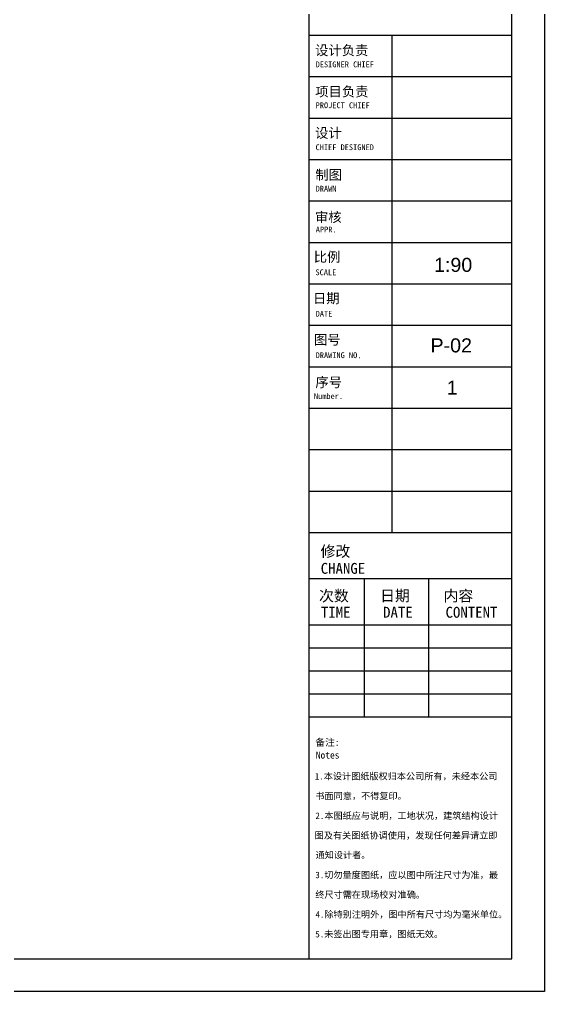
# Model space of a CAD drawing. Header units: millimetres. Extents: x 0 to 37800, y -37845 to -6163.
# Drawn here: x 29634 to 37800, y -37845 to -22735 of the extents above; entities that cross this region are included whole.
import ezdxf

# ---------------------------------------------------------------- set-up
doc = ezdxf.new("R2010")
doc.units = ezdxf.units.MM
for name, color, linetype in [('00图框', 7, 'Continuous'), ('图框', 4, 'Continuous'), ('图框文字', 7, 'Continuous')]:
    doc.layers.add(name, color=color, linetype=linetype)
doc.styles.add('1e150f8d9abff80a802f8b29d9676000_SimSun', font='', dxfattribs={"height": 235.513419})
doc.styles.add('2d1e2366a3f214301024c2bbb94502e4_SimSun', font='', dxfattribs={"height": 125.877061})
doc.styles.add('31c75dbd597bbf9dbb9d78976e414cb7_SimSun', font='', dxfattribs={"height": 141.056165})
doc.styles.add('b411453e04fa315575d897f6d9934d12_SimSun', font='', dxfattribs={"height": 210.993931})
doc.styles.add('e7311fcd6f339991f75d87c2bb3e43e7_SimSun', font='', dxfattribs={"height": 149.872176})
doc.styles.add('自定义样式_Arial_303.3707865168539', font='', dxfattribs={"height": 303.370787})
doc.styles.get('1e150f8d9abff80a802f8b29d9676000_SimSun').set_extended_font_data('SimSun')
doc.styles.get('2d1e2366a3f214301024c2bbb94502e4_SimSun').set_extended_font_data('SimSun')
doc.styles.get('31c75dbd597bbf9dbb9d78976e414cb7_SimSun').set_extended_font_data('SimSun')
doc.styles.get('b411453e04fa315575d897f6d9934d12_SimSun').set_extended_font_data('SimSun')
doc.styles.get('e7311fcd6f339991f75d87c2bb3e43e7_SimSun').set_extended_font_data('SimSun')
doc.styles.get('自定义样式_Arial_303.3707865168539').set_extended_font_data('Arial')

# ---------------------------------------------------------------- blocks, each defined once
blk = doc.blocks.new('_Frame133990009')
at = {"layer": '00图框', "color": 7, "linetype": 'Continuous', "ltscale": 2}
for p, q in [((-3501, -30715), (-3501, -2147)), ((-3501, -14763), (-1, -14763)), ((-2069, -23354), (-2069, -14763)), ((-3501, -15479), (-1, -15479)), ((-3501, -16195), (-1, -16195)), ((-3501, -16911), (-1, -16911)), ((-3501, -17627), (-1, -17627)), ((-3501, -18343), (-1, -18343)), ((-3501, -19059), (-1, -19059)), ((-3501, -19775), (-1, -19775)), ((-3501, -20491), (-1, -20491)), ((-3501, -21207), (-1, -21207)), ((-3501, -21922), (-1, -21922)), ((-3501, -22638), (-1, -22638)), ((-3501, -23354), (-1, -23354)), ((-3501, -24150), (-1, -24150)), ((-2546, -26536), (-2546, -24150)), ((-1432, -26536), (-1432, -24150)), ((-3501, -24945), (-1, -24945)), ((-3501, -25343), (-1, -25343)), ((-3501, -25741), (-1, -25741)), ((-3501, -26138), (-1, -26138)), ((-3501, -26536), (-1, -26536))]:
    blk.add_line(p, q, dxfattribs=at)
at = {"layer": '00图框', "color": 7, "linetype": 'Continuous', "ltscale": 2, "flags": 128}
for points in [[(-41435, -1581), (565, -1581), (565, -31281), (-41435, -31281), (-41435, -1581)], [(-39567, -30715), (-1, -30715), (-1, -2147), (-39567, -2147), (-39567, -30715)]]:
    blk.add_lwpolyline(points, dxfattribs=at)
at = {"layer": '图框文字', "color": 7, "attachment_point": 1, "line_spacing_factor": 0.8}
for s, insert, char_height, style in [('设计负责', (-3400, -14941), 168.8, 'b411453e04fa315575d897f6d9934d12_SimSun'), ('DESIGNER CHIEF', (-3390, -15218), 100.7, '2d1e2366a3f214301024c2bbb94502e4_SimSun'), ('项目负责', (-3397, -15654), 168.8, 'b411453e04fa315575d897f6d9934d12_SimSun'), ('PROJECT CHIEF', (-3390, -15924), 100.7, '2d1e2366a3f214301024c2bbb94502e4_SimSun'), ('设计', (-3400, -16368), 168.8, 'b411453e04fa315575d897f6d9934d12_SimSun'), ('CHIEF DESIGNED', (-3391, -16649), 100.7, '2d1e2366a3f214301024c2bbb94502e4_SimSun'), ('制图', (-3396, -17092), 168.8, 'b411453e04fa315575d897f6d9934d12_SimSun'), ('DRAWN', (-3390, -17365), 100.7, '2d1e2366a3f214301024c2bbb94502e4_SimSun'), ('审核', (-3402, -17822), 168.8, 'b411453e04fa315575d897f6d9934d12_SimSun'), ('APPR.', (-3388, -18071), 100.7, '2d1e2366a3f214301024c2bbb94502e4_SimSun'), ('比例', (-3423, -18509), 168.8, 'b411453e04fa315575d897f6d9934d12_SimSun'), ('SCALE', (-3393, -18809), 100.7, '2d1e2366a3f214301024c2bbb94502e4_SimSun'), ('日期', (-3438, -19224), 168.8, 'b411453e04fa315575d897f6d9934d12_SimSun'), ('DATE', (-3390, -19525), 100.7, '2d1e2366a3f214301024c2bbb94502e4_SimSun'), ('图号', (-3419, -19938), 168.8, 'b411453e04fa315575d897f6d9934d12_SimSun'), ('DRAWING NO.', (-3390, -20241), 100.7, '2d1e2366a3f214301024c2bbb94502e4_SimSun'), ('序号', (-3395, -20674), 168.8, 'b411453e04fa315575d897f6d9934d12_SimSun'), ('Number.', (-3420, -20947), 100.7, '2d1e2366a3f214301024c2bbb94502e4_SimSun'), ('修改', (-3306, -23583), 188.4, '1e150f8d9abff80a802f8b29d9676000_SimSun'), ('CHANGE', (-3303, -23878), 188.4, '1e150f8d9abff80a802f8b29d9676000_SimSun'), ('次数', (-3331, -24353), 188.4, '1e150f8d9abff80a802f8b29d9676000_SimSun'), ('日期', (-2277, -24350), 188.4, '1e150f8d9abff80a802f8b29d9676000_SimSun'), ('内容', (-1181, -24353), 188.4, '1e150f8d9abff80a802f8b29d9676000_SimSun'), ('TIME', (-3300, -24636), 188.4, '1e150f8d9abff80a802f8b29d9676000_SimSun'), ('DATE', (-2225, -24636), 188.4, '1e150f8d9abff80a802f8b29d9676000_SimSun'), ('CONTENT', (-1146, -24636), 188.4, '1e150f8d9abff80a802f8b29d9676000_SimSun'), ('备注:', (-3395, -26918), 119.9, 'e7311fcd6f339991f75d87c2bb3e43e7_SimSun'), ('Notes', (-3387, -27137), 119.9, 'e7311fcd6f339991f75d87c2bb3e43e7_SimSun'), ('1.本设计图纸版权归本公司所有，未经本公司', (-3404, -27506), 112.84, '31c75dbd597bbf9dbb9d78976e414cb7_SimSun'), ('书面同意，不得复印。', (-3395, -27847), 112.8, '31c75dbd597bbf9dbb9d78976e414cb7_SimSun'), ('2.本图纸应与说明，工地状况，建筑结构设计', (-3394, -28188), 112.84, '31c75dbd597bbf9dbb9d78976e414cb7_SimSun'), ('图及有关图纸协调使用，发现任何差异请立即', (-3407, -28529), 112.84, '31c75dbd597bbf9dbb9d78976e414cb7_SimSun'), ('通知设计者。', (-3392, -28867), 112.8, '31c75dbd597bbf9dbb9d78976e414cb7_SimSun'), ('3.切勿量度图纸，应以图中所注尺寸为准，最', (-3395, -29211), 112.84, '31c75dbd597bbf9dbb9d78976e414cb7_SimSun'), ('终尺寸需在现场校对准确。', (-3396, -29552), 112.84, '31c75dbd597bbf9dbb9d78976e414cb7_SimSun'), ('4.除特别注明外，图中所有尺寸均为毫米单位。', (-3392, -29893), 112.84, '31c75dbd597bbf9dbb9d78976e414cb7_SimSun'), ('5.未签出图专用章，图纸无效。', (-3395, -30233), 112.84, '31c75dbd597bbf9dbb9d78976e414cb7_SimSun')]:
    blk.add_mtext(s, dxfattribs=dict(at, insert=insert, char_height=char_height, style=style))

msp = doc.modelspace()

# ---------------------------------------------------------------- block references
at = {"layer": '图框', "color": 7, "xscale": 0.8999999761581421, "yscale": 0.8999999761581421}
msp.add_blockref('_Frame133990009', (37291.5, -9692.2), dxfattribs=at)

# ---------------------------------------------------------------- texts
at = {"layer": '图框', "color": 7, "attachment_point": 5, "line_spacing_factor": 0.8, "style": '自定义样式_Arial_303.3707865168539'}
for s, insert, char_height in [('1:90', (36378.5, -26551.2), 218.43), ('P-02', (36348.7, -27802.8), 218.43), ('1', (36363.6, -28458.5), 218.4)]:
    msp.add_mtext(s, dxfattribs=dict(at, insert=insert, char_height=char_height))

doc.saveas('drawing.dxf')
